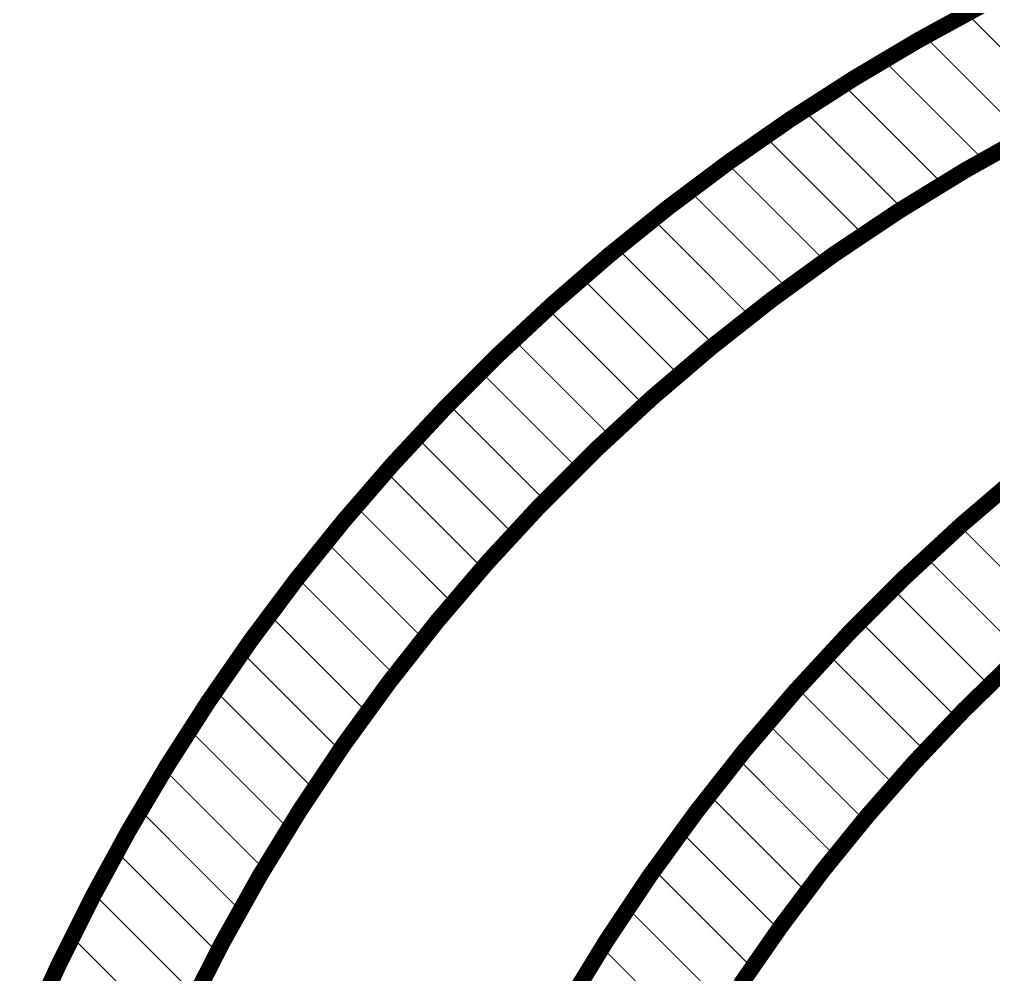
# Model space of a CAD drawing. Header units: inches. Extents: x -4.2 to 12.6, y -6.1 to 3.
# Drawn here: x 6.941 to 7.841, y -0.552 to 0.331 of the extents above; entities that cross this region are included whole.
import ezdxf

# ---------------------------------------------------------------- set-up
doc = ezdxf.new("R2010")
doc.units = ezdxf.units.IN
doc.header["$MEASUREMENT"] = 0
doc.layers.add('Dimension', color=6, linetype='Continuous')

msp = doc.modelspace()

# ---------------------------------------------------------------- linework, layer by layer
at = {"layer": 'Dimension'}
for points in [[(7.7718087, 0.3117866, 0.015, 0.015, 0), (7.8329539, 0.345187, 0.015, 0.015, 0)], [(7.81589, 0.3366313, 0.001, 0.001, 0), (7.9101541, 0.2423672, 0.001, 0.001, 0)], [(7.711895, 0.2762245, 0.015, 0.015, 0), (7.7718087, 0.3117866, 0.015, 0.015, 0)], [(7.7770864, 0.3154349, 0.001, 0.001, 0), (7.8706234, 0.2218979, 0.001, 0.001, 0)], [(7.739278, 0.2932433, 0.001, 0.001, 0), (7.832162, 0.2003593, 0.001, 0.001, 0)], [(7.6532893, 0.2385457, 0.015, 0.015, 0), (7.711895, 0.2762245, 0.015, 0.015, 0)], [(7.7019349, 0.2705864, 0.001, 0.001, 0), (7.794384, 0.1781373, 0.001, 0.001, 0)], [(7.5960663, 0.1987984, 0.015, 0.015, 0), (7.6532893, 0.2385457, 0.015, 0.015, 0)], [(7.6654146, 0.2471067, 0.001, 0.001, 0), (7.7571812, 0.1553401, 0.001, 0.001, 0)], [(7.8145834, 0.1912805, 0.015, 0.015, 0), (7.8771205, 0.2263018, 0.015, 0.015, 0)], [(7.6296383, 0.222883, 0.001, 0.001, 0), (7.7210902, 0.1314311, 0.001, 0.001, 0)], [(7.5402989, 0.1570333, 0.015, 0.015, 0), (7.5960663, 0.1987984, 0.015, 0.015, 0)], [(7.5942887, 0.1982326, 0.001, 0.001, 0), (7.6854182, 0.1071031, 0.001, 0.001, 0)], [(7.7534695, 0.1538311, 0.015, 0.015, 0), (7.8145834, 0.1912805, 0.015, 0.015, 0)], [(7.5599818, 0.1725395, 0.001, 0.001, 0), (7.6506663, 0.081855, 0.001, 0.001, 0)], [(7.4860583, 0.1133037, 0.015, 0.015, 0), (7.5402989, 0.1570333, 0.015, 0.015, 0)], [(7.693873, 0.1140111, 0.015, 0.015, 0), (7.7534695, 0.1538311, 0.015, 0.015, 0)], [(7.5261387, 0.1463826, 0.001, 0.001, 0), (7.6166044, 0.0559169, 0.001, 0.001, 0)], [(7.4334137, 0.0676653, 0.015, 0.015, 0), (7.4860583, 0.1133037, 0.015, 0.015, 0)], [(7.4929201, 0.1196012, 0.001, 0.001, 0), (7.5830533, 0.029468, 0.001, 0.001, 0)], [(7.6358858, 0.0718821, 0.015, 0.015, 0), (7.693873, 0.1140111, 0.015, 0.015, 0)], [(7.4605584, 0.0919629, 0.001, 0.001, 0), (7.5505693, 0.001952, 0.001, 0.001, 0)], [(7.3824322, 0.0201764, 0.015, 0.015, 0), (7.4334137, 0.0676653, 0.015, 0.015, 0)], [(7.5795972, 0.0275089, 0.015, 0.015, 0), (7.6358858, 0.0718821, 0.015, 0.015, 0)], [(7.4285868, 0.0639345, 0.001, 0.001, 0), (7.5184595, -0.0259382, 0.001, 0.001, 0)], [(7.3331787, -0.0291026, 0.015, 0.015, 0), (7.3824322, 0.0201764, 0.015, 0.015, 0)], [(7.3975228, 0.0349985, 0.001, 0.001, 0), (7.4872804, -0.0547591, 0.001, 0.001, 0)], [(7.5250942, -0.0190399, 0.015, 0.015, 0), (7.5795972, 0.0275089, 0.015, 0.015, 0)], [(7.3670098, 0.0055115, 0.001, 0.001, 0), (7.4567198, -0.0841985, 0.001, 0.001, 0)], [(7.4724607, -0.0676926, 0.015, 0.015, 0), (7.5250942, -0.0190399, 0.015, 0.015, 0)], [(7.2857163, -0.0801088, 0.015, 0.015, 0), (7.3331787, -0.0291026, 0.015, 0.015, 0)], [(7.3370176, -0.0244963, 0.001, 0.001, 0), (7.4267195, -0.1141982, 0.001, 0.001, 0)], [(7.3079601, -0.0554388, 0.001, 0.001, 0), (7.3977038, -0.1451825, 0.001, 0.001, 0)], [(7.421778, -0.1183743, 0.015, 0.015, 0), (7.4724607, -0.0676926, 0.015, 0.015, 0)], [(7.2401052, -0.1327771, 0.015, 0.015, 0), (7.2857163, -0.0801088, 0.015, 0.015, 0)], [(7.2792878, -0.0867665, 0.001, 0.001, 0), (7.3690561, -0.1765348, 0.001, 0.001, 0)], [(7.8114475, -0.1359766, 0.015, 0.015, 0), (7.8665667, -0.0888827, 0.015, 0.015, 0)], [(7.373124, -0.1710067, 0.015, 0.015, 0), (7.421778, -0.1183743, 0.015, 0.015, 0)], [(7.1964037, -0.1870404, 0.015, 0.015, 0), (7.2401052, -0.1327771, 0.015, 0.015, 0)], [(7.2514421, -0.1189208, 0.001, 0.001, 0), (7.3414169, -0.2088956, 0.001, 0.001, 0)], [(7.7582202, -0.1851986, 0.015, 0.015, 0), (7.8114475, -0.1359766, 0.015, 0.015, 0)], [(7.8095174, -0.1369961, 0.001, 0.001, 0), (7.8995205, -0.2269992, 0.001, 0.001, 0)], [(7.2242367, -0.1517154, 0.001, 0.001, 0), (7.3143285, -0.2418072, 0.001, 0.001, 0)], [(7.326574, -0.2255087, 0.015, 0.015, 0), (7.373124, -0.1710067, 0.015, 0.015, 0)], [(7.7783445, -0.1658232, 0.001, 0.001, 0), (7.8680316, -0.2555103, 0.001, 0.001, 0)], [(7.1546676, -0.2428294, 0.015, 0.015, 0), (7.1964037, -0.1870404, 0.015, 0.015, 0)], [(7.7069669, -0.2364728, 0.015, 0.015, 0), (7.7582202, -0.1851986, 0.015, 0.015, 0)], [(7.197471, -0.1849497, 0.001, 0.001, 0), (7.2878789, -0.2753576, 0.001, 0.001, 0)], [(7.7475895, -0.1950682, 0.001, 0.001, 0), (7.8373682, -0.2848469, 0.001, 0.001, 0)], [(7.1717505, -0.2192292, 0.001, 0.001, 0), (7.2623724, -0.3098511, 0.001, 0.001, 0)], [(7.2821996, -0.2817963, 0.015, 0.015, 0), (7.326574, -0.2255087, 0.015, 0.015, 0)], [(7.7175956, -0.2250743, 0.001, 0.001, 0), (7.8072307, -0.3147094, 0.001, 0.001, 0)], [(7.6577665, -0.2897201, 0.015, 0.015, 0), (7.7069669, -0.2364728, 0.015, 0.015, 0)], [(7.1149501, -0.300073, 0.015, 0.015, 0), (7.1546676, -0.2428294, 0.015, 0.015, 0)], [(7.1464414, -0.2539201, 0.001, 0.001, 0), (7.2372655, -0.3447442, 0.001, 0.001, 0)], [(7.6883629, -0.2558416, 0.001, 0.001, 0), (7.7780205, -0.3454992, 0.001, 0.001, 0)], [(7.8126543, -0.3082271, 0.015, 0.015, 0), (7.8593466, -0.2626086, 0.015, 0.015, 0)], [(7.2400693, -0.3397826, 0.015, 0.015, 0), (7.2821996, -0.2817963, 0.015, 0.015, 0)], [(7.6106952, -0.3448585, 0.015, 0.015, 0), (7.6577665, -0.2897201, 0.015, 0.015, 0)], [(7.659548, -0.2870267, 0.001, 0.001, 0), (7.7495492, -0.3770279, 0.001, 0.001, 0)], [(7.0773017, -0.3586983, 0.015, 0.015, 0), (7.1149501, -0.300073, 0.015, 0.015, 0)], [(7.121864, -0.2893427, 0.001, 0.001, 0), (7.2132326, -0.3807113, 0.001, 0.001, 0)], [(7.7677265, -0.3555844, 0.015, 0.015, 0), (7.8126543, -0.3082271, 0.015, 0.015, 0)], [(7.6318427, -0.3193214, 0.001, 0.001, 0), (7.7216086, -0.4090873, 0.001, 0.001, 0)], [(7.0980873, -0.325566, 0.001, 0.001, 0), (7.1897674, -0.4172461, 0.001, 0.001, 0)], [(7.2002481, -0.3993782, 0.015, 0.015, 0), (7.2400693, -0.3397826, 0.015, 0.015, 0)], [(7.5658253, -0.4018028, 0.015, 0.015, 0), (7.6106952, -0.3448585, 0.015, 0.015, 0)], [(7.7246279, -0.4046124, 0.015, 0.015, 0), (7.7677265, -0.3555844, 0.015, 0.015, 0)], [(7.0417706, -0.4186305, 0.015, 0.015, 0), (7.0773017, -0.3586983, 0.015, 0.015, 0)], [(7.6044897, -0.3519684, 0.001, 0.001, 0), (7.6946862, -0.4421649, 0.001, 0.001, 0)], [(7.0747531, -0.3622318, 0.001, 0.001, 0), (7.1669695, -0.4544482, 0.001, 0.001, 0)], [(7.5780475, -0.3855262, 0.001, 0.001, 0), (7.6684359, -0.4759146, 0.001, 0.001, 0)], [(7.1627972, -0.4604913, 0.015, 0.015, 0), (7.2002481, -0.3993782, 0.015, 0.015, 0)], [(7.5232263, -0.4604651, 0.015, 0.015, 0), (7.5658253, -0.4018028, 0.015, 0.015, 0)], [(7.0524213, -0.3999, 0.001, 0.001, 0), (7.1451999, -0.4926786, 0.001, 0.001, 0)], [(7.6834209, -0.4552404, 0.015, 0.015, 0), (7.7246279, -0.4046124, 0.015, 0.015, 0)], [(7.008402, -0.4797929, 0.015, 0.015, 0), (7.0417706, -0.4186305, 0.015, 0.015, 0)], [(7.5522513, -0.41973, 0.001, 0.001, 0), (7.6427369, -0.5102156, 0.001, 0.001, 0)], [(7.0306923, -0.438171, 0.001, 0.001, 0), (7.1239063, -0.531385, 0.001, 0.001, 0)], [(7.6441645, -0.5073956, 0.015, 0.015, 0), (7.6834209, -0.4552404, 0.015, 0.015, 0)], [(7.1277746, -0.5230277, 0.015, 0.015, 0), (7.1627972, -0.4604913, 0.015, 0.015, 0)], [(7.4829637, -0.5207551, 0.015, 0.015, 0), (7.5232263, -0.4604651, 0.015, 0.015, 0)], [(7.5270102, -0.4544889, 0.001, 0.001, 0), (7.6181382, -0.5456169, 0.001, 0.001, 0)], [(6.9772386, -0.542108, 0.015, 0.015, 0), (7.008402, -0.4797929, 0.015, 0.015, 0)], [(7.0095128, -0.4769915, 0.001, 0.001, 0), (7.1036537, -0.5711324, 0.001, 0.001, 0)], [(7.5028031, -0.4902818, 0.001, 0.001, 0), (7.5941835, -0.5816622, 0.001, 0.001, 0)], [(7.6069155, -0.5610028, 0.015, 0.015, 0), (7.6441645, -0.5073956, 0.015, 0.015, 0)], [(6.9894486, -0.5169273, 0.001, 0.001, 0), (7.0841723, -0.611651, 0.001, 0.001, 0)], [(7.0952342, -0.5868908, 0.015, 0.015, 0), (7.1277746, -0.5230277, 0.015, 0.015, 0)], [(7.4450998, -0.5825796, 0.015, 0.015, 0), (7.4829637, -0.5207551, 0.015, 0.015, 0)], [(7.4789935, -0.5264722, 0.001, 0.001, 0), (7.5708182, -0.6182969, 0.001, 0.001, 0)], [(6.9483199, -0.6054959, 0.015, 0.015, 0), (6.9772386, -0.542108, 0.015, 0.015, 0)]]:
    msp.add_lwpolyline(points, format="xyseb", dxfattribs=at)
for points in [[(7.7680587, 0.3117866, 0.0075, 0.0075, 1), (7.7755587, 0.3117866, 0.0075, 0.0075, 1)], [(7.7680587, 0.3117866, 0.0075, 0.0075, 1), (7.7755587, 0.3117866, 0.0075, 0.0075, 1)], [(7.7768364, 0.3154349, 0.0005, 0.0005, 1), (7.7773364, 0.3154349, 0.0005, 0.0005, 1)], [(7.739028, 0.2932433, 0.0005, 0.0005, 1), (7.739528, 0.2932433, 0.0005, 0.0005, 1)], [(7.708145, 0.2762245, 0.0075, 0.0075, 1), (7.715645, 0.2762245, 0.0075, 0.0075, 1)], [(7.708145, 0.2762245, 0.0075, 0.0075, 1), (7.715645, 0.2762245, 0.0075, 0.0075, 1)], [(7.7016849, 0.2705864, 0.0005, 0.0005, 1), (7.7021849, 0.2705864, 0.0005, 0.0005, 1)], [(7.6495393, 0.2385457, 0.0075, 0.0075, 1), (7.6570393, 0.2385457, 0.0075, 0.0075, 1)], [(7.6495393, 0.2385457, 0.0075, 0.0075, 1), (7.6570393, 0.2385457, 0.0075, 0.0075, 1)], [(7.6651646, 0.2471067, 0.0005, 0.0005, 1), (7.6656646, 0.2471067, 0.0005, 0.0005, 1)], [(7.6293883, 0.222883, 0.0005, 0.0005, 1), (7.6298883, 0.222883, 0.0005, 0.0005, 1)], [(7.5923163, 0.1987984, 0.0075, 0.0075, 1), (7.5998163, 0.1987984, 0.0075, 0.0075, 1)], [(7.5923163, 0.1987984, 0.0075, 0.0075, 1), (7.5998163, 0.1987984, 0.0075, 0.0075, 1)], [(7.5940387, 0.1982326, 0.0005, 0.0005, 1), (7.5945387, 0.1982326, 0.0005, 0.0005, 1)], [(7.8108334, 0.1912805, 0.0075, 0.0075, 1), (7.8183334, 0.1912805, 0.0075, 0.0075, 1)], [(7.8108334, 0.1912805, 0.0075, 0.0075, 1), (7.8183334, 0.1912805, 0.0075, 0.0075, 1)], [(7.831912, 0.2003593, 0.0005, 0.0005, 1), (7.832412, 0.2003593, 0.0005, 0.0005, 1)], [(7.5597318, 0.1725395, 0.0005, 0.0005, 1), (7.5602318, 0.1725395, 0.0005, 0.0005, 1)], [(7.794134, 0.1781373, 0.0005, 0.0005, 1), (7.794634, 0.1781373, 0.0005, 0.0005, 1)], [(7.5365489, 0.1570333, 0.0075, 0.0075, 1), (7.5440489, 0.1570333, 0.0075, 0.0075, 1)], [(7.5365489, 0.1570333, 0.0075, 0.0075, 1), (7.5440489, 0.1570333, 0.0075, 0.0075, 1)], [(7.7497195, 0.1538311, 0.0075, 0.0075, 1), (7.7572195, 0.1538311, 0.0075, 0.0075, 1)], [(7.7497195, 0.1538311, 0.0075, 0.0075, 1), (7.7572195, 0.1538311, 0.0075, 0.0075, 1)], [(7.7569312, 0.1553401, 0.0005, 0.0005, 1), (7.7574312, 0.1553401, 0.0005, 0.0005, 1)], [(7.5258887, 0.1463826, 0.0005, 0.0005, 1), (7.5263887, 0.1463826, 0.0005, 0.0005, 1)], [(7.7208402, 0.1314311, 0.0005, 0.0005, 1), (7.7213402, 0.1314311, 0.0005, 0.0005, 1)], [(7.4823083, 0.1133037, 0.0075, 0.0075, 1), (7.4898083, 0.1133037, 0.0075, 0.0075, 1)], [(7.4823083, 0.1133037, 0.0075, 0.0075, 1), (7.4898083, 0.1133037, 0.0075, 0.0075, 1)], [(7.4926701, 0.1196012, 0.0005, 0.0005, 1), (7.4931701, 0.1196012, 0.0005, 0.0005, 1)], [(7.690123, 0.1140111, 0.0075, 0.0075, 1), (7.697623, 0.1140111, 0.0075, 0.0075, 1)], [(7.690123, 0.1140111, 0.0075, 0.0075, 1), (7.697623, 0.1140111, 0.0075, 0.0075, 1)], [(7.6851682, 0.1071031, 0.0005, 0.0005, 1), (7.6856682, 0.1071031, 0.0005, 0.0005, 1)], [(7.4603084, 0.0919629, 0.0005, 0.0005, 1), (7.4608084, 0.0919629, 0.0005, 0.0005, 1)], [(7.6504163, 0.081855, 0.0005, 0.0005, 1), (7.6509163, 0.081855, 0.0005, 0.0005, 1)], [(7.4296637, 0.0676653, 0.0075, 0.0075, 1), (7.4371637, 0.0676653, 0.0075, 0.0075, 1)], [(7.4296637, 0.0676653, 0.0075, 0.0075, 1), (7.4371637, 0.0676653, 0.0075, 0.0075, 1)], [(7.6321358, 0.0718821, 0.0075, 0.0075, 1), (7.6396358, 0.0718821, 0.0075, 0.0075, 1)], [(7.6321358, 0.0718821, 0.0075, 0.0075, 1), (7.6396358, 0.0718821, 0.0075, 0.0075, 1)], [(7.4283368, 0.0639345, 0.0005, 0.0005, 1), (7.4288368, 0.0639345, 0.0005, 0.0005, 1)], [(7.6163544, 0.0559169, 0.0005, 0.0005, 1), (7.6168544, 0.0559169, 0.0005, 0.0005, 1)], [(7.3786822, 0.0201764, 0.0075, 0.0075, 1), (7.3861822, 0.0201764, 0.0075, 0.0075, 1)], [(7.3786822, 0.0201764, 0.0075, 0.0075, 1), (7.3861822, 0.0201764, 0.0075, 0.0075, 1)], [(7.3972728, 0.0349985, 0.0005, 0.0005, 1), (7.3977728, 0.0349985, 0.0005, 0.0005, 1)], [(7.5758472, 0.0275089, 0.0075, 0.0075, 1), (7.5833472, 0.0275089, 0.0075, 0.0075, 1)], [(7.5758472, 0.0275089, 0.0075, 0.0075, 1), (7.5833472, 0.0275089, 0.0075, 0.0075, 1)], [(7.5828033, 0.029468, 0.0005, 0.0005, 1), (7.5833033, 0.029468, 0.0005, 0.0005, 1)], [(7.3667598, 0.0055115, 0.0005, 0.0005, 1), (7.3672598, 0.0055115, 0.0005, 0.0005, 1)], [(7.5503193, 0.001952, 0.0005, 0.0005, 1), (7.5508193, 0.001952, 0.0005, 0.0005, 1)], [(7.5213442, -0.0190399, 0.0075, 0.0075, 1), (7.5288442, -0.0190399, 0.0075, 0.0075, 1)], [(7.5213442, -0.0190399, 0.0075, 0.0075, 1), (7.5288442, -0.0190399, 0.0075, 0.0075, 1)], [(7.3294287, -0.0291026, 0.0075, 0.0075, 1), (7.3369287, -0.0291026, 0.0075, 0.0075, 1)], [(7.3294287, -0.0291026, 0.0075, 0.0075, 1), (7.3369287, -0.0291026, 0.0075, 0.0075, 1)], [(7.3367676, -0.0244963, 0.0005, 0.0005, 1), (7.3372676, -0.0244963, 0.0005, 0.0005, 1)], [(7.5182095, -0.0259382, 0.0005, 0.0005, 1), (7.5187095, -0.0259382, 0.0005, 0.0005, 1)], [(7.3077101, -0.0554388, 0.0005, 0.0005, 1), (7.3082101, -0.0554388, 0.0005, 0.0005, 1)], [(7.4687107, -0.0676926, 0.0075, 0.0075, 1), (7.4762107, -0.0676926, 0.0075, 0.0075, 1)], [(7.4687107, -0.0676926, 0.0075, 0.0075, 1), (7.4762107, -0.0676926, 0.0075, 0.0075, 1)], [(7.4870304, -0.0547591, 0.0005, 0.0005, 1), (7.4875304, -0.0547591, 0.0005, 0.0005, 1)], [(7.2819663, -0.0801088, 0.0075, 0.0075, 1), (7.2894663, -0.0801088, 0.0075, 0.0075, 1)], [(7.2819663, -0.0801088, 0.0075, 0.0075, 1), (7.2894663, -0.0801088, 0.0075, 0.0075, 1)], [(7.2790378, -0.0867665, 0.0005, 0.0005, 1), (7.2795378, -0.0867665, 0.0005, 0.0005, 1)], [(7.4564698, -0.0841985, 0.0005, 0.0005, 1), (7.4569698, -0.0841985, 0.0005, 0.0005, 1)], [(7.418028, -0.1183743, 0.0075, 0.0075, 1), (7.425528, -0.1183743, 0.0075, 0.0075, 1)], [(7.418028, -0.1183743, 0.0075, 0.0075, 1), (7.425528, -0.1183743, 0.0075, 0.0075, 1)], [(7.4264695, -0.1141982, 0.0005, 0.0005, 1), (7.4269695, -0.1141982, 0.0005, 0.0005, 1)], [(7.2363552, -0.1327771, 0.0075, 0.0075, 1), (7.2438552, -0.1327771, 0.0075, 0.0075, 1)], [(7.2363552, -0.1327771, 0.0075, 0.0075, 1), (7.2438552, -0.1327771, 0.0075, 0.0075, 1)], [(7.2511921, -0.1189208, 0.0005, 0.0005, 1), (7.2516921, -0.1189208, 0.0005, 0.0005, 1)], [(7.8076975, -0.1359766, 0.0075, 0.0075, 1), (7.8151975, -0.1359766, 0.0075, 0.0075, 1)], [(7.8076975, -0.1359766, 0.0075, 0.0075, 1), (7.8151975, -0.1359766, 0.0075, 0.0075, 1)], [(7.8092674, -0.1369961, 0.0005, 0.0005, 1), (7.8097674, -0.1369961, 0.0005, 0.0005, 1)], [(7.2239867, -0.1517154, 0.0005, 0.0005, 1), (7.2244867, -0.1517154, 0.0005, 0.0005, 1)], [(7.3974538, -0.1451825, 0.0005, 0.0005, 1), (7.3979538, -0.1451825, 0.0005, 0.0005, 1)], [(7.369374, -0.1710067, 0.0075, 0.0075, 1), (7.376874, -0.1710067, 0.0075, 0.0075, 1)], [(7.369374, -0.1710067, 0.0075, 0.0075, 1), (7.376874, -0.1710067, 0.0075, 0.0075, 1)], [(7.7780945, -0.1658232, 0.0005, 0.0005, 1), (7.7785945, -0.1658232, 0.0005, 0.0005, 1)], [(7.1926537, -0.1870404, 0.0075, 0.0075, 1), (7.2001537, -0.1870404, 0.0075, 0.0075, 1)], [(7.1926537, -0.1870404, 0.0075, 0.0075, 1), (7.2001537, -0.1870404, 0.0075, 0.0075, 1)], [(7.3688061, -0.1765348, 0.0005, 0.0005, 1), (7.3693061, -0.1765348, 0.0005, 0.0005, 1)], [(7.7544702, -0.1851986, 0.0075, 0.0075, 1), (7.7619702, -0.1851986, 0.0075, 0.0075, 1)], [(7.7544702, -0.1851986, 0.0075, 0.0075, 1), (7.7619702, -0.1851986, 0.0075, 0.0075, 1)], [(7.197221, -0.1849497, 0.0005, 0.0005, 1), (7.197721, -0.1849497, 0.0005, 0.0005, 1)], [(7.7473395, -0.1950682, 0.0005, 0.0005, 1), (7.7478395, -0.1950682, 0.0005, 0.0005, 1)], [(7.3411669, -0.2088956, 0.0005, 0.0005, 1), (7.3416669, -0.2088956, 0.0005, 0.0005, 1)], [(7.1715005, -0.2192292, 0.0005, 0.0005, 1), (7.1720005, -0.2192292, 0.0005, 0.0005, 1)], [(7.322824, -0.2255087, 0.0075, 0.0075, 1), (7.330324, -0.2255087, 0.0075, 0.0075, 1)], [(7.322824, -0.2255087, 0.0075, 0.0075, 1), (7.330324, -0.2255087, 0.0075, 0.0075, 1)], [(7.7173456, -0.2250743, 0.0005, 0.0005, 1), (7.7178456, -0.2250743, 0.0005, 0.0005, 1)], [(7.7032169, -0.2364728, 0.0075, 0.0075, 1), (7.7107169, -0.2364728, 0.0075, 0.0075, 1)], [(7.7032169, -0.2364728, 0.0075, 0.0075, 1), (7.7107169, -0.2364728, 0.0075, 0.0075, 1)], [(7.1509176, -0.2428294, 0.0075, 0.0075, 1), (7.1584176, -0.2428294, 0.0075, 0.0075, 1)], [(7.1509176, -0.2428294, 0.0075, 0.0075, 1), (7.1584176, -0.2428294, 0.0075, 0.0075, 1)], [(7.3140785, -0.2418072, 0.0005, 0.0005, 1), (7.3145785, -0.2418072, 0.0005, 0.0005, 1)], [(7.1461914, -0.2539201, 0.0005, 0.0005, 1), (7.1466914, -0.2539201, 0.0005, 0.0005, 1)], [(7.6881129, -0.2558416, 0.0005, 0.0005, 1), (7.6886129, -0.2558416, 0.0005, 0.0005, 1)], [(7.2784496, -0.2817963, 0.0075, 0.0075, 1), (7.2859496, -0.2817963, 0.0075, 0.0075, 1)], [(7.2784496, -0.2817963, 0.0075, 0.0075, 1), (7.2859496, -0.2817963, 0.0075, 0.0075, 1)], [(7.2876289, -0.2753576, 0.0005, 0.0005, 1), (7.2881289, -0.2753576, 0.0005, 0.0005, 1)], [(7.6540165, -0.2897201, 0.0075, 0.0075, 1), (7.6615165, -0.2897201, 0.0075, 0.0075, 1)], [(7.6540165, -0.2897201, 0.0075, 0.0075, 1), (7.6615165, -0.2897201, 0.0075, 0.0075, 1)], [(7.659298, -0.2870267, 0.0005, 0.0005, 1), (7.659798, -0.2870267, 0.0005, 0.0005, 1)], [(7.8371182, -0.2848469, 0.0005, 0.0005, 1), (7.8376182, -0.2848469, 0.0005, 0.0005, 1)], [(7.1112001, -0.300073, 0.0075, 0.0075, 1), (7.1187001, -0.300073, 0.0075, 0.0075, 1)], [(7.1112001, -0.300073, 0.0075, 0.0075, 1), (7.1187001, -0.300073, 0.0075, 0.0075, 1)], [(7.121614, -0.2893427, 0.0005, 0.0005, 1), (7.122114, -0.2893427, 0.0005, 0.0005, 1)], [(7.8089043, -0.3082271, 0.0075, 0.0075, 1), (7.8164043, -0.3082271, 0.0075, 0.0075, 1)], [(7.8089043, -0.3082271, 0.0075, 0.0075, 1), (7.8164043, -0.3082271, 0.0075, 0.0075, 1)], [(7.2621224, -0.3098511, 0.0005, 0.0005, 1), (7.2626224, -0.3098511, 0.0005, 0.0005, 1)], [(7.8069807, -0.3147094, 0.0005, 0.0005, 1), (7.8074807, -0.3147094, 0.0005, 0.0005, 1)], [(7.6315927, -0.3193214, 0.0005, 0.0005, 1), (7.6320927, -0.3193214, 0.0005, 0.0005, 1)], [(7.0978373, -0.325566, 0.0005, 0.0005, 1), (7.0983373, -0.325566, 0.0005, 0.0005, 1)], [(7.2363193, -0.3397826, 0.0075, 0.0075, 1), (7.2438193, -0.3397826, 0.0075, 0.0075, 1)], [(7.2363193, -0.3397826, 0.0075, 0.0075, 1), (7.2438193, -0.3397826, 0.0075, 0.0075, 1)], [(7.6069452, -0.3448585, 0.0075, 0.0075, 1), (7.6144452, -0.3448585, 0.0075, 0.0075, 1)], [(7.6069452, -0.3448585, 0.0075, 0.0075, 1), (7.6144452, -0.3448585, 0.0075, 0.0075, 1)], [(7.2370155, -0.3447442, 0.0005, 0.0005, 1), (7.2375155, -0.3447442, 0.0005, 0.0005, 1)], [(7.7639765, -0.3555844, 0.0075, 0.0075, 1), (7.7714765, -0.3555844, 0.0075, 0.0075, 1)], [(7.7639765, -0.3555844, 0.0075, 0.0075, 1), (7.7714765, -0.3555844, 0.0075, 0.0075, 1)], [(7.7777705, -0.3454992, 0.0005, 0.0005, 1), (7.7782705, -0.3454992, 0.0005, 0.0005, 1)], [(7.0735517, -0.3586983, 0.0075, 0.0075, 1), (7.0810517, -0.3586983, 0.0075, 0.0075, 1)], [(7.0735517, -0.3586983, 0.0075, 0.0075, 1), (7.0810517, -0.3586983, 0.0075, 0.0075, 1)], [(7.6042397, -0.3519684, 0.0005, 0.0005, 1), (7.6047397, -0.3519684, 0.0005, 0.0005, 1)], [(7.0745031, -0.3622318, 0.0005, 0.0005, 1), (7.0750031, -0.3622318, 0.0005, 0.0005, 1)], [(7.7492992, -0.3770279, 0.0005, 0.0005, 1), (7.7497992, -0.3770279, 0.0005, 0.0005, 1)], [(7.2129826, -0.3807113, 0.0005, 0.0005, 1), (7.2134826, -0.3807113, 0.0005, 0.0005, 1)], [(7.5777975, -0.3855262, 0.0005, 0.0005, 1), (7.5782975, -0.3855262, 0.0005, 0.0005, 1)], [(7.1964981, -0.3993782, 0.0075, 0.0075, 1), (7.2039981, -0.3993782, 0.0075, 0.0075, 1)], [(7.1964981, -0.3993782, 0.0075, 0.0075, 1), (7.2039981, -0.3993782, 0.0075, 0.0075, 1)], [(7.5620753, -0.4018028, 0.0075, 0.0075, 1), (7.5695753, -0.4018028, 0.0075, 0.0075, 1)], [(7.5620753, -0.4018028, 0.0075, 0.0075, 1), (7.5695753, -0.4018028, 0.0075, 0.0075, 1)], [(7.0521713, -0.3999, 0.0005, 0.0005, 1), (7.0526713, -0.3999, 0.0005, 0.0005, 1)], [(7.7208779, -0.4046124, 0.0075, 0.0075, 1), (7.7283779, -0.4046124, 0.0075, 0.0075, 1)], [(7.7208779, -0.4046124, 0.0075, 0.0075, 1), (7.7283779, -0.4046124, 0.0075, 0.0075, 1)], [(7.0380206, -0.4186305, 0.0075, 0.0075, 1), (7.0455206, -0.4186305, 0.0075, 0.0075, 1)], [(7.0380206, -0.4186305, 0.0075, 0.0075, 1), (7.0455206, -0.4186305, 0.0075, 0.0075, 1)], [(7.7213586, -0.4090873, 0.0005, 0.0005, 1), (7.7218586, -0.4090873, 0.0005, 0.0005, 1)], [(7.1895174, -0.4172461, 0.0005, 0.0005, 1), (7.1900174, -0.4172461, 0.0005, 0.0005, 1)], [(7.5520013, -0.41973, 0.0005, 0.0005, 1), (7.5525013, -0.41973, 0.0005, 0.0005, 1)], [(7.0304423, -0.438171, 0.0005, 0.0005, 1), (7.0309423, -0.438171, 0.0005, 0.0005, 1)], [(7.6796709, -0.4552404, 0.0075, 0.0075, 1), (7.6871709, -0.4552404, 0.0075, 0.0075, 1)], [(7.6796709, -0.4552404, 0.0075, 0.0075, 1), (7.6871709, -0.4552404, 0.0075, 0.0075, 1)], [(7.6944362, -0.4421649, 0.0005, 0.0005, 1), (7.6949362, -0.4421649, 0.0005, 0.0005, 1)], [(7.1590472, -0.4604913, 0.0075, 0.0075, 1), (7.1665472, -0.4604913, 0.0075, 0.0075, 1)], [(7.1590472, -0.4604913, 0.0075, 0.0075, 1), (7.1665472, -0.4604913, 0.0075, 0.0075, 1)], [(7.1667195, -0.4544482, 0.0005, 0.0005, 1), (7.1672195, -0.4544482, 0.0005, 0.0005, 1)], [(7.5194763, -0.4604651, 0.0075, 0.0075, 1), (7.5269763, -0.4604651, 0.0075, 0.0075, 1)], [(7.5194763, -0.4604651, 0.0075, 0.0075, 1), (7.5269763, -0.4604651, 0.0075, 0.0075, 1)], [(7.5267602, -0.4544889, 0.0005, 0.0005, 1), (7.5272602, -0.4544889, 0.0005, 0.0005, 1)], [(7.004652, -0.4797929, 0.0075, 0.0075, 1), (7.012152, -0.4797929, 0.0075, 0.0075, 1)], [(7.004652, -0.4797929, 0.0075, 0.0075, 1), (7.012152, -0.4797929, 0.0075, 0.0075, 1)], [(7.0092628, -0.4769915, 0.0005, 0.0005, 1), (7.0097628, -0.4769915, 0.0005, 0.0005, 1)], [(7.6681859, -0.4759146, 0.0005, 0.0005, 1), (7.6686859, -0.4759146, 0.0005, 0.0005, 1)], [(7.1449499, -0.4926786, 0.0005, 0.0005, 1), (7.1454499, -0.4926786, 0.0005, 0.0005, 1)], [(7.5025531, -0.4902818, 0.0005, 0.0005, 1), (7.5030531, -0.4902818, 0.0005, 0.0005, 1)], [(7.6404145, -0.5073956, 0.0075, 0.0075, 1), (7.6479145, -0.5073956, 0.0075, 0.0075, 1)], [(7.6404145, -0.5073956, 0.0075, 0.0075, 1), (7.6479145, -0.5073956, 0.0075, 0.0075, 1)], [(7.6424869, -0.5102156, 0.0005, 0.0005, 1), (7.6429869, -0.5102156, 0.0005, 0.0005, 1)], [(6.9891986, -0.5169273, 0.0005, 0.0005, 1), (6.9896986, -0.5169273, 0.0005, 0.0005, 1)], [(7.1240246, -0.5230277, 0.0075, 0.0075, 1), (7.1315246, -0.5230277, 0.0075, 0.0075, 1)], [(7.1240246, -0.5230277, 0.0075, 0.0075, 1), (7.1315246, -0.5230277, 0.0075, 0.0075, 1)], [(7.4792137, -0.5207551, 0.0075, 0.0075, 1), (7.4867137, -0.5207551, 0.0075, 0.0075, 1)], [(7.4792137, -0.5207551, 0.0075, 0.0075, 1), (7.4867137, -0.5207551, 0.0075, 0.0075, 1)], [(7.1236563, -0.531385, 0.0005, 0.0005, 1), (7.1241563, -0.531385, 0.0005, 0.0005, 1)], [(7.4787435, -0.5264722, 0.0005, 0.0005, 1), (7.4792435, -0.5264722, 0.0005, 0.0005, 1)], [(6.9734886, -0.542108, 0.0075, 0.0075, 1), (6.9809886, -0.542108, 0.0075, 0.0075, 1)], [(6.9734886, -0.542108, 0.0075, 0.0075, 1), (6.9809886, -0.542108, 0.0075, 0.0075, 1)], [(7.6178882, -0.5456169, 0.0005, 0.0005, 1), (7.6183882, -0.5456169, 0.0005, 0.0005, 1)]]:
    msp.add_lwpolyline(points, format="xyseb", close=True, dxfattribs=at)

doc.saveas('drawing.dxf')
